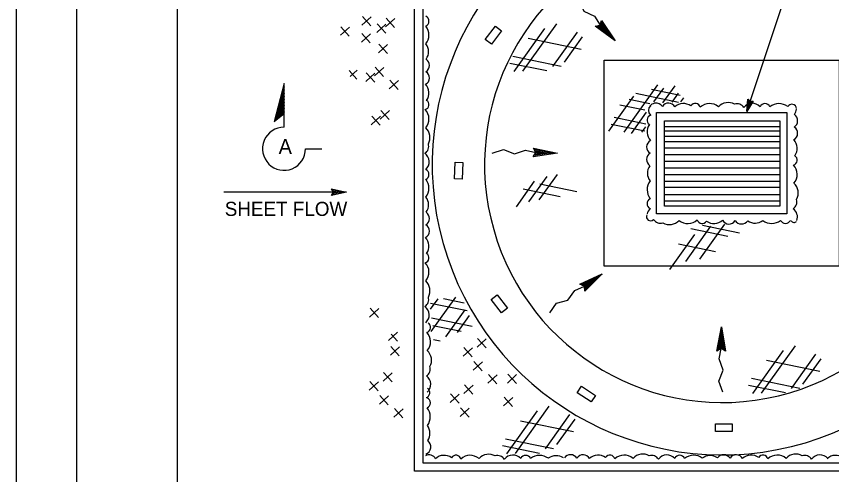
# Model space of a CAD drawing. Extents: x -894 to 866, y -472 to 714.
# Drawn here: x -894 to -489, y -220.2 to 7.3 of the extents above; entities that cross this region are included whole.
import ezdxf

# ---------------------------------------------------------------- set-up
doc = ezdxf.new("R2010")
doc.units = 0
for name, color, linetype in [('border_PLOTTING-ELEMENTS', 7, 'Continuous'), ('border_rw_22x34_Cut_Lines', 7, 'Continuous'), ('border_SHEET', 7, 'Continuous'), ('df_FLOW-LINE', 7, 'Continuous'), ('pp_PRESENTATION', 7, 'Continuous'), ('temp_CONSTRUCTION', 7, 'Continuous'), ('temp_CONSTRUCTION-anno', 7, 'Continuous')]:
    doc.layers.add(name, color=color, linetype=linetype)

msp = doc.modelspace()

# ---------------------------------------------------------------- linework, layer by layer
at = {"layer": 'border_PLOTTING-ELEMENTS'}
for points in [[(-894.04, -472.44), (865.96, -472.44), (865.96, 713.56), (-894.04, 713.56)], [(-864.04, 670.56), (835.96, 670.56), (835.96, -429.44), (-864.04, -429.44)]]:
    msp.add_lwpolyline(points, close=True, dxfattribs=at)
at = {"layer": 'border_rw_22x34_Cut_Lines'}
msp.add_lwpolyline([(-864.04, 670.56), (835.96, 670.56), (835.96, -429.44), (-864.04, -429.44)], close=True, dxfattribs=at)
at = {"layer": 'border_SHEET'}
msp.add_line((-814.04, -404.44), (-814.04, 645.56), dxfattribs=at)
at = {"layer": 'df_FLOW-LINE'}
for p, q in [((-604.08, 2.87), (-603.4, 5.23)), ((-603.57, 4.6), (-598.61, -2.85)), ((-603.4, 5.23), (-596.62, -4.93)), ((-606.46, 2.29), (-604.08, 2.87)), ((-596.62, -4.93), (-606.46, 2.29)), ((-598.61, -2.85), (-605.83, 2.44)), ((-600.58, -0.79), (-605.19, 2.6)), ((-602.6, 1.32), (-604.55, 2.75)), ((-603.94, 3.34), (-602.6, 1.32)), ((-603.76, 3.97), (-600.58, -0.79)), ((-637.27, -62.4), (-635.98, -60.32)), ((-625.19, -60.63), (-637.27, -62.4)), ((-637.15, -58.16), (-625.19, -60.63)), ((-635.98, -60.32), (-637.15, -58.16)), ((-628.06, -60.55), (-636.92, -61.85)), ((-636.83, -58.73), (-628.06, -60.55)), ((-630.92, -60.47), (-636.58, -61.29)), ((-636.52, -59.31), (-630.92, -60.47)), ((-633.84, -60.38), (-636.23, -60.73)), ((-636.21, -59.89), (-633.84, -60.38)), ((-729.97, -80.09), (-790.94, -80.09)), ((-737.47, -78.41), (-737.47, -78.41)), ((-729.97, -80.09), (-729.97, -80.09)), ((-737.47, -81.75), (-737.47, -81.75)), ((-614.07, -125.68), (-602.99, -120.56)), ((-602.99, -120.56), (-611.65, -129.16)), ((-613.48, -125.95), (-605.35, -122.2)), ((-612.88, -126.23), (-607.69, -123.83)), ((-612.28, -126.51), (-610.09, -125.49)), ((-610.09, -125.49), (-611.8, -127.2)), ((-607.69, -123.83), (-611.75, -127.86)), ((-605.35, -122.2), (-611.69, -128.51)), ((-611.85, -126.72), (-614.07, -125.68)), ((-611.65, -129.16), (-611.85, -126.72)), ((-546.02, -158.9), (-543.8, -146.89)), ((-545.46, -158.57), (-543.82, -149.77)), ((-543.82, -149.77), (-542.34, -158.6)), ((-543.8, -146.89), (-541.78, -158.93)), ((-544.89, -158.24), (-543.85, -152.62)), ((-543.85, -152.62), (-542.9, -158.26)), ((-543.89, -157.68), (-546.02, -158.9)), ((-544.31, -157.92), (-543.87, -155.54)), ((-541.78, -158.93), (-543.89, -157.68)), ((-543.87, -155.54), (-543.47, -157.93))]:
    msp.add_line(p, q, dxfattribs=at)
for points in [[(-619.75, 17.83), (-614.51, 15.22), (-612.14, 9.87), (-606.9, 7.26), (-604.08, 2.87), (-596.62, -4.93)], [(-657.63, -60.68), (-652.07, -58.86), (-646.63, -61), (-641.07, -59.18), (-635.98, -60.32), (-625.19, -60.63)], [(-629.04, -139.88), (-625.66, -135.11), (-620.01, -133.6), (-616.62, -128.83), (-611.85, -126.72), (-602.99, -120.56)], [(-543.08, -179.33), (-545.01, -173.81), (-542.99, -168.32), (-544.92, -162.8), (-543.89, -157.68), (-543.8, -146.89)]]:
    msp.add_lwpolyline(points, dxfattribs=at)
msp.add_lwpolyline([(-737.47, -78.41), (-729.97, -80.09), (-737.47, -81.75), (-737.2, -81.31), (-731.71, -80.09), (-737.2, -78.86), (-736.94, -79.3), (-733.42, -80.09), (-736.94, -80.87), (-736.67, -80.42), (-735.15, -80.09), (-736.67, -79.75), (-736.47, -80.09), (-737.47, -81.75), (-736.47, -80.09)], close=True, dxfattribs=at)
at = {"layer": 'pp_PRESENTATION'}
for p, q in [((-761.06, -26.14), (-765.88, -45.04)), ((-761.06, -27.69), (-765.38, -44.63)), ((-761.06, -47.79), (-761.06, -26.14)), ((-761.06, -29.24), (-764.88, -44.23)), ((-761.06, -30.8), (-764.38, -43.82)), ((-761.06, -32.35), (-763.88, -43.42)), ((-761.06, -33.91), (-763.38, -43.02)), ((-761.06, -35.46), (-762.88, -42.61)), ((-761.06, -37.02), (-762.38, -42.21)), ((-761.06, -38.57), (-761.88, -41.8)), ((-761.06, -40.13), (-761.38, -41.4)), ((-761.06, -41.13), (-765.88, -45.04)), ((-750.37, -58.48), (-742.24, -58.48))]:
    msp.add_line(p, q, dxfattribs=at)
msp.add_arc((-761.06, -58.48), 10.69, 90, 0.0005, dxfattribs=at)
at = {"layer": 'temp_CONSTRUCTION'}
for p, q in [((-722.41, 2.82), (-717.83, 7.01)), ((-722.15, 7.14), (-717.97, 2.56)), ((-710.57, 2.01), (-705.98, 6.2)), ((-710.31, 6.33), (-706.12, 1.75)), ((-732.96, -2.13), (-728.55, 1.9)), ((-732.87, 2.03), (-728.68, -2.55)), ((-715, -0.81), (-710.42, 3.38)), ((-714.74, 3.51), (-710.55, -1.07)), ((-631.6, 1.17), (-646.88, -20.14)), ((-625.74, 3.58), (-642.59, -19.92)), ((-722.65, -5.65), (-718.07, -1.46)), ((-722.39, -1.33), (-718.2, -5.91)), ((-639.84, -3.64), (-613.49, -9.05)), ((-615.51, -0.65), (-627.7, -17.65)), ((-612.94, -2.92), (-621.98, -15.54)), ((-714.19, -10.89), (-709.61, -6.7)), ((-713.93, -6.57), (-709.74, -11.15)), ((-648.83, -15.94), (-630.43, -19.71)), ((-647.39, -12.58), (-623.41, -17.5)), ((-728.68, -19.71), (-724.86, -23.89)), ((-728.15, -22.56), (-724.73, -19.44)), ((-716.05, -22.28), (-711.47, -18.09)), ((-715.79, -17.96), (-711.6, -22.54)), ((-720.48, -25.1), (-715.9, -20.92)), ((-720.22, -20.78), (-716.03, -25.37)), ((-708.8, -28.73), (-704.22, -24.54)), ((-708.54, -24.41), (-704.35, -28.99)), ((-575.49, -26.69), (-592.33, -50.19)), ((-572.56, -28.34), (-577.49, -35.21)), ((-567, -27.26), (-573.03, -35.68)), ((-587.39, -32.37), (-599.85, -49.76)), ((-586.33, -30.96), (-565.12, -35.31)), ((-578.46, -28.96), (-564.27, -31.87)), ((-565.26, -30.91), (-568.39, -35.27)), ((-589.59, -33.9), (-579.35, -36.01)), ((-562.68, -33.18), (-564.09, -35.14)), ((-713.31, -43.73), (-708.73, -39.54)), ((-713.05, -39.41), (-708.86, -43.99)), ((-594.27, -36.59), (-581.77, -39.16)), ((-581.12, -40.28), (-588.68, -50.83)), ((-717.74, -46.55), (-713.16, -42.37)), ((-717.48, -42.23), (-713.29, -46.82)), ((-597.13, -42.85), (-581.33, -46.09)), ((-598.58, -46.2), (-581.87, -49.63)), ((-581.57, -47.58), (-583.53, -50.31)), ((-572.02, -47.38), (-514.84, -47.38)), ((-572.02, -49.59), (-514.84, -49.59)), ((-572.02, -52.25), (-514.84, -52.25)), ((-572.02, -54.9), (-514.84, -54.9)), ((-572.02, -58), (-514.84, -58)), ((-572.02, -61.24), (-514.84, -61.24)), ((-572.02, -64.64), (-514.84, -64.64)), ((-572.02, -67.88), (-514.84, -67.88)), ((-630.54, -72.2), (-639.59, -84.82)), ((-625.37, -71.17), (-634.42, -83.79)), ((-572.02, -71.27), (-514.84, -71.27)), ((-636.74, -74.61), (-645.78, -87.23)), ((-634.07, -75.95), (-615.67, -79.72)), ((-572.02, -74.52), (-514.84, -74.52)), ((-642.33, -78.35), (-623.93, -82.13)), ((-572.02, -77.61), (-514.84, -77.61)), ((-572.02, -81.15), (-514.84, -81.15)), ((-572.02, -84.25), (-514.84, -84.25)), ((-549.17, -96.97), (-561.63, -114.36)), ((-542.28, -95.94), (-554.75, -113.33)), ((-553.13, -96.37), (-534.73, -100.14)), ((-557.09, -101.1), (-569.55, -118.48)), ((-558.98, -98.08), (-540.58, -101.86)), ((-565.18, -105.64), (-546.78, -109.42)), ((-684.72, -132.93), (-688.45, -138.14)), ((-675.93, -132.19), (-688.13, -149.2)), ((-681.83, -132.8), (-671.6, -134.9)), ((-718.28, -137.66), (-714.1, -142.25)), ((-688.23, -135.11), (-670.12, -138.82)), ((-718.54, -141.98), (-713.96, -137.79)), ((-671.27, -138.43), (-680.81, -151.75)), ((-669.06, -141.22), (-675.1, -149.64)), ((-687.82, -142.45), (-667.68, -146.58)), ((-709.2, -153.68), (-704.62, -149.49)), ((-687.09, -146.17), (-673.14, -149.04)), ((-707.88, -150.53), (-704.75, -153.95)), ((-686.79, -153.15), (-683.55, -153.82)), ((-665.17, -156.98), (-660.59, -152.8)), ((-664.91, -152.66), (-660.72, -157.25)), ((-708.23, -160.94), (-703.65, -156.76)), ((-707.97, -156.63), (-703.78, -161.21)), ((-672.02, -161.41), (-667.44, -157.23)), ((-671.76, -157.1), (-667.57, -161.68)), ((-507.22, -156.21), (-524.06, -179.71)), ((-513.08, -158.62), (-528.36, -179.93)), ((-496.99, -160.44), (-509.18, -177.43)), ((-667.03, -168.37), (-662.45, -164.19)), ((-666.77, -164.06), (-662.58, -168.64)), ((-521.32, -163.43), (-494.97, -168.84)), ((-494.41, -162.7), (-503.46, -175.33)), ((-711.85, -173.84), (-707.27, -169.66)), ((-711.59, -169.52), (-707.41, -174.11)), ((-718.7, -178.27), (-714.12, -174.09)), ((-718.44, -173.96), (-714.25, -178.54)), ((-659.78, -174.82), (-655.19, -170.64)), ((-659.52, -170.51), (-655.33, -175.09)), ((-650.11, -174.74), (-645.53, -170.55)), ((-649.85, -170.42), (-645.66, -175)), ((-528.86, -172.37), (-504.89, -177.29)), ((-671.73, -179.96), (-667.15, -175.77)), ((-671.47, -175.64), (-667.29, -180.22)), ((-530.31, -175.73), (-511.91, -179.5)), ((-713.71, -185.24), (-709.13, -181.05)), ((-713.45, -180.92), (-709.26, -185.5)), ((-678.58, -184.39), (-674, -180.21)), ((-678.32, -180.08), (-674.13, -184.66)), ((-651.96, -186.13), (-647.38, -181.94)), ((-651.7, -181.81), (-647.52, -186.39)), ((-629.46, -186.21), (-646.31, -209.71)), ((-706.46, -191.68), (-701.88, -187.5)), ((-706.2, -187.37), (-702.01, -191.95)), ((-673.59, -191.35), (-669.01, -187.17)), ((-673.33, -187.04), (-669.14, -191.62)), ((-635.33, -188.61), (-650.61, -209.92)), ((-643.57, -193.43), (-617.22, -198.83)), ((-619.24, -190.43), (-631.42, -207.43)), ((-616.66, -192.7), (-625.71, -205.32)), ((-651.11, -202.37), (-627.14, -207.29)), ((-652.56, -205.72), (-634.16, -209.5))]:
    msp.add_line(p, q, dxfattribs=at)
for points in [[(-696.27, 86.16), (-389.67, 86.16), (-389.67, -218.42), (-696.27, -218.42)], [(-691.99, 82.22), (-393.61, 82.22), (-393.61, -214.48), (-691.99, -214.48)], [(-658.03, -6.55), (-661.08, -4.2), (-656.03, 2.36), (-652.98, 0.01)], [(-602, -14.43), (-485.25, -14.43), (-485.25, -116.72), (-602, -116.72)], [(-576, -40.43), (-511.25, -40.43), (-511.25, -90.72), (-576, -90.72)], [(-572.1, -44.66), (-514.77, -44.66), (-514.77, -86.97), (-572.1, -86.97)], [(-672.52, -73.55), (-676.36, -73.42), (-676.08, -65.15), (-672.24, -65.27)], [(-658.15, -133.32), (-655.1, -130.97), (-650.04, -137.52), (-653.08, -139.87)], [(-615.39, -179.6), (-613.29, -176.38), (-606.36, -180.9), (-608.46, -184.12)], [(-546.7, -198.87), (-546.7, -195.03), (-538.42, -195.03), (-538.42, -198.87)]]:
    msp.add_lwpolyline(points, close=True, dxfattribs=at)
for centre, radius, start, end in [((-543.3, -66.28), 144.13, 19.738, 11.782), ((-543.3, -66.28), 118.13, 20.4401, 11.3417), ((-691.76, 4.82), 2.68, 294.5196, 65.4804), ((-696.4, -2.11), 7.3, 323.3979, 37.9353), ((-695.72, -10.31), 6.46, 325.656, 36.6973), ((-692.67, -17.03), 3.83, 303.6905, 53.3403), ((-692.37, -23.27), 3.55, 297.0211, 59.1913), ((-695.42, -30.75), 6.36, 324.5002, 42.8354), ((-691.52, -36.59), 2.5, 284.0578, 59.3233), ((-576.32, -39.65), 3.83, 101.8237, 143.3403), ((-576.32, -39.65), 3.83, 33.6905, 97.7757), ((-570.08, -39.35), 3.55, 27.0211, 149.1913), ((-562.6, -42.4), 6.36, 54.5002, 132.8354), ((-556.76, -38.5), 2.5, 14.0578, 149.3233), ((-549.66, -42.84), 6.81, 49.9986, 133.3536), ((-540.45, -42.16), 6.63, 61.3634, 136.8458), ((-536.06, -40.2), 4.04, 32.3474, 107.3796), ((-528.45, -41.12), 5.21, 42.1292, 143.705), ((-522.14, -38.74), 2.68, 24.5196, 155.4804), ((-515.22, -43.38), 7.3, 53.3979, 127.9353), ((-508.82, -38.83), 2.42, 7.9172, 147.5353), ((-695.86, -43.69), 6.81, 319.9986, 43.3536), ((-576.6, -39.46), 3.41, 137.0454, 222.9546), ((-512.81, -37.83), 6.46, 325.656, 351.2205), ((-578.27, -44.28), 2.5, 104.0578, 239.3233), ((-509.76, -44.55), 3.83, 303.6905, 53.3403), ((-695.18, -52.9), 6.63, 331.3634, 46.8458), ((-574.37, -50.12), 6.36, 144.5002, 222.8354), ((-509.46, -50.79), 3.55, 297.0211, 59.1913), ((-693.22, -57.29), 4.04, 302.3474, 17.3796), ((-577.41, -57.6), 3.55, 117.0211, 239.1913), ((-512.51, -58.27), 6.36, 324.5002, 42.8354), ((-694.14, -64.9), 5.21, 312.1292, 53.705), ((-577.11, -63.84), 3.83, 123.6905, 233.3403), ((-508.61, -64.11), 2.5, 284.0578, 59.3233), ((-691.76, -71.21), 2.68, 294.5196, 65.4804), ((-574.06, -70.56), 6.46, 145.656, 216.6973), ((-512.95, -71.21), 6.81, 319.9986, 43.3536), ((-696.4, -78.13), 7.3, 323.3979, 37.9353), ((-573.38, -78.76), 7.3, 143.3979, 217.9353), ((-512.27, -80.42), 6.63, 331.3634, 46.8458), ((-695.72, -86.34), 6.46, 325.656, 36.6973), ((-578.02, -85.69), 2.68, 114.5196, 245.4804), ((-510.31, -84.81), 4.04, 302.3474, 17.3796), ((-575.64, -91.99), 5.21, 132.1292, 167.3432), ((-511.23, -92.42), 5.21, 341.0585, 53.705), ((-692.67, -93.05), 3.83, 303.6905, 53.3403), ((-578.99, -92.18), 2.04, 154.4139, 315.1102), ((-692.37, -99.29), 3.55, 297.0211, 59.1913), ((-574.05, -91.43), 4.04, 212.3474, 287.3796), ((-569.67, -89.47), 6.63, 241.3634, 316.8458), ((-560.45, -88.79), 6.81, 229.9986, 313.3536), ((-553.35, -93.13), 2.5, 194.0578, 329.3233), ((-547.51, -89.23), 6.36, 234.5002, 312.8354), ((-540.03, -92.28), 3.55, 207.0211, 329.1913), ((-533.79, -91.98), 3.83, 213.6905, 323.3403), ((-527.07, -88.93), 6.46, 235.656, 306.6973), ((-518.87, -88.25), 7.3, 233.3979, 307.9353), ((-511.94, -92.89), 2.68, 204.5196, 335.4804), ((-507.62, -93.31), 1.75, 210.6418, 313.085), ((-695.42, -106.78), 6.36, 324.5002, 42.8354), ((-691.52, -112.62), 2.5, 284.0578, 59.3233), ((-695.86, -119.72), 6.81, 319.9986, 43.3536), ((-695.18, -128.93), 6.63, 331.3634, 46.8458), ((-693.22, -133.32), 4.04, 302.3474, 17.3796), ((-694.14, -140.93), 5.21, 312.1292, 53.705), ((-690.76, -147.12), 2.5, 284.0578, 59.3233), ((-695.11, -154.22), 6.81, 319.9986, 43.3536), ((-694.42, -163.44), 6.63, 331.3634, 46.8458), ((-692.46, -167.82), 4.04, 302.3474, 17.3796), ((-693.39, -175.43), 5.21, 312.1292, 53.705), ((-691.14, -179.55), 2.5, 284.0578, 59.3233), ((-691.05, -184.57), 2.68, 294.5196, 65.4804), ((-695.69, -191.49), 7.3, 323.3979, 37.9353), ((-695.01, -199.7), 6.46, 325.656, 36.6973), ((-691.97, -206.41), 3.83, 290.3255, 53.3403), ((-688.98, -213.93), 3.55, 27.0211, 119.7865), ((-675.65, -213.08), 2.5, 14.0578, 149.3233), ((-668.56, -217.42), 6.81, 49.9986, 133.3536), ((-659.34, -216.74), 6.63, 61.3634, 136.8458), ((-647.34, -215.7), 5.21, 42.1292, 143.705), ((-618.72, -214.16), 3.83, 33.6905, 143.3403), ((-612.48, -213.86), 3.55, 27.0211, 149.1913), ((-605, -216.9), 6.36, 54.5002, 132.8354), ((-599.16, -213), 2.5, 14.0578, 149.3233), ((-592.06, -217.35), 6.81, 49.9986, 133.3536), ((-582.84, -216.66), 6.63, 61.3634, 136.8458), ((-570.85, -215.63), 5.21, 42.1292, 143.705), ((-564.54, -213.24), 2.68, 24.5196, 155.4804), ((-557.62, -217.88), 7.3, 53.3979, 127.9353), ((-542.7, -214.16), 3.83, 33.6905, 143.3403), ((-536.46, -213.86), 3.55, 27.0211, 149.1913), ((-528.97, -216.9), 6.36, 54.5002, 132.8354), ((-523.13, -213), 2.5, 14.0578, 149.3233), ((-516.03, -217.35), 6.81, 49.9986, 133.3536), ((-506.82, -216.66), 6.63, 61.3634, 136.8458), ((-494.82, -215.63), 5.21, 42.1292, 143.705), ((-681.49, -216.98), 6.36, 54.5002, 132.8354), ((-654.96, -214.78), 4.04, 32.3474, 107.3796), ((-641.04, -213.32), 2.68, 24.5196, 155.4804), ((-634.11, -217.96), 7.3, 53.3979, 127.9353), ((-625.91, -217.28), 6.46, 55.656, 126.6973), ((-578.46, -214.7), 4.04, 32.3474, 107.3796), ((-549.41, -217.2), 6.46, 55.656, 126.6973), ((-502.43, -214.7), 4.04, 32.3474, 107.3796), ((-486.99, -216.98), 6.36, 54.5002, 132.8354)]:
    msp.add_arc(centre, radius, start, end, dxfattribs=at)
at = {"layer": 'temp_CONSTRUCTION-anno'}
for p, q in [((-531.23, -40.05), (-474.42, 129.98)), ((-530.59, -33.94), (-530.59, -33.94)), ((-528.06, -34.79), (-528.06, -34.79)), ((-531.23, -40.05), (-531.23, -40.05))]:
    msp.add_line(p, q, dxfattribs=at)
msp.add_lwpolyline([(-528.06, -34.79), (-531.23, -40.05), (-530.59, -33.94), (-530.32, -34.25), (-530.79, -38.73), (-528.46, -34.87), (-528.86, -34.96), (-530.35, -37.43), (-530.05, -34.57), (-529.78, -34.88), (-529.91, -36.12), (-529.27, -35.05), (-529.58, -35.12), (-530.59, -33.94), (-529.58, -35.12)], close=True, dxfattribs=at)

# ---------------------------------------------------------------- texts
at = {"layer": 'pp_PRESENTATION'}
msp.add_text('A', height=7.39, dxfattribs=at).set_placement((-763.73, -61.04))
at = {"layer": 'temp_CONSTRUCTION-anno'}
msp.add_text('SHEET FLOW', height=7, dxfattribs=at).set_placement((-790.5, -91.81))

doc.saveas('drawing.dxf')
